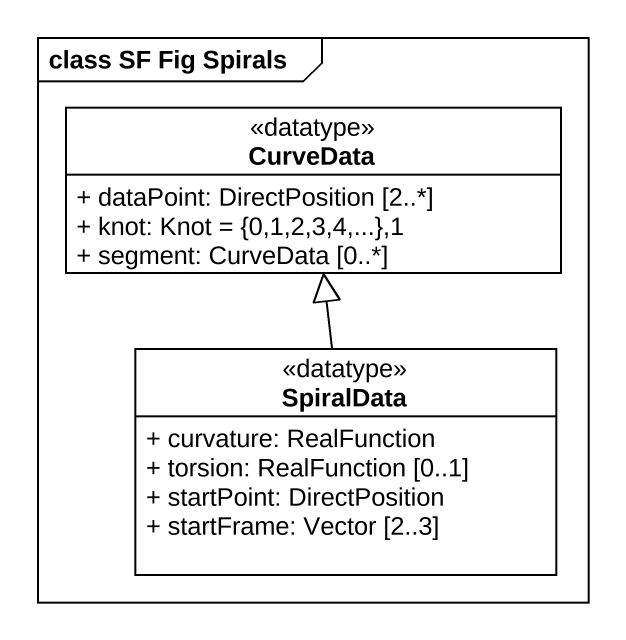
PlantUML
@startuml
mainframe class SF Fig Spirals
hide circle
hide empty members
skinparam classAttributeIconSize 0
class CurveData <<datatype>> {
  + dataPoint: DirectPosition [2..*]
  + knot: Knot = {0,1,2,3,4,...},1
  + segment: CurveData [0..*]
}
class SpiralData <<datatype>> {
  + curvature: RealFunction
  + torsion: RealFunction [0..1]
  + startPoint: DirectPosition
  + startFrame: Vector [2..3]
}
SpiralData -up-|> CurveData
@enduml
